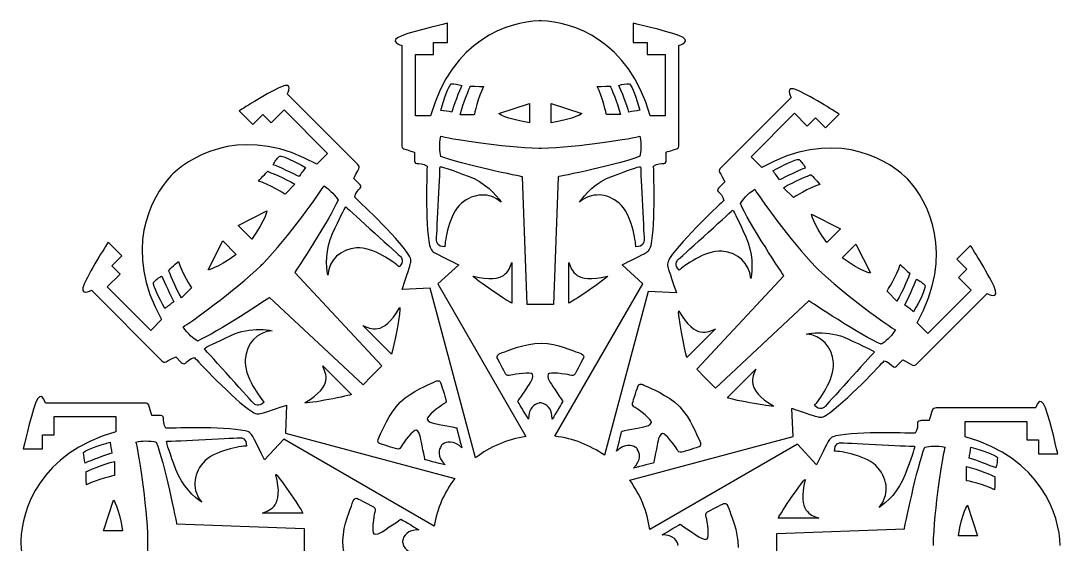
# Model space of a CAD drawing. Extents: x 18 to 251, y 51 to 286.
# Drawn here: x 17.9 to 251.3, y 168.9 to 286.3 of the extents above; entities that cross this region are included whole.
import ezdxf

# ---------------------------------------------------------------- set-up
doc = ezdxf.new("R2010")
doc.units = 0
doc.layers.add('Layer_1', color=7, linetype='CONTINUOUS')

msp = doc.modelspace()

# ---------------------------------------------------------------- linework, layer by layer
at = {"layer": 'Layer_1', "color": 7}
for points in [[(109.907917, 264.971389), (106.494792, 264.971389), (106.494792, 278.765), (110.551736, 278.765), (110.551736, 281.410833), (113.726736, 281.410833), (113.726736, 285.732361)], [(134.276042, 286.296806), (134.276042, 286.279167)], [(134.276042, 286.296806), (134.276042, 286.296806)], [(155.372153, 285.741181), (155.372153, 281.419653), (158.547153, 281.419653), (158.547153, 278.773819), (162.604097, 278.773819), (162.604097, 264.980194), (159.190972, 264.980194)], [(103.434444, 280.758194), (103.434444, 258.400917)], [(165.655625, 258.409722), (165.655625, 280.767014)], [(114.520486, 272.176875), (114.520486, 272.176875)], [(118.780278, 271.497778), (118.780278, 271.62125), (118.780278, 271.62125)], [(150.309792, 271.630069), (150.309792, 271.506597)], [(150.309792, 271.630069), (150.309792, 271.630069)], [(154.578403, 272.185694), (154.578403, 272.185694)], [(93.556667, 254.052917), (77.743403, 269.866181)], [(190.861597, 269.116528), (175.048333, 253.312083)], [(66.957222, 266.109083), (70.00875, 263.057584), (72.257708, 265.297694), (74.127431, 263.427972), (76.99375, 266.294306), (86.748056, 256.54), (84.340347, 254.132306)], [(125.218472, 265.474083), (132.097639, 267.740694), (132.097639, 267.740694)], [(132.097639, 267.740694), (132.097639, 263.419167)], [(136.992431, 267.749514), (143.871597, 265.482917)], [(136.992431, 263.427972), (136.992431, 267.749514), (136.992431, 267.749514)], [(119.6975, 265.235972), (116.548958, 265.235972)], [(152.549931, 265.244806), (149.401389, 265.244806)], [(184.273472, 253.382639), (181.856944, 255.790361), (191.61125, 265.544639), (194.486389, 262.678333), (196.356111, 264.548056), (198.59625, 262.307917), (201.656597, 265.359444)], [(156.897917, 260.438194), (156.897917, 260.438194)], [(106.265486, 256.839861), (106.265486, 255.049528)], [(134.822847, 257.739444), (134.822847, 257.757083)], [(162.833403, 255.058333), (162.833403, 256.848695)], [(75.979514, 255.96675), (75.979514, 255.96675)], [(192.634306, 255.217083), (192.634306, 255.217083)], [(73.351319, 252.553611), (73.439514, 252.465417)], [(73.351319, 252.553611), (73.351319, 252.553611)], [(112.024583, 253.567861), (112.024583, 253.567861)], [(157.074306, 253.576667), (157.074306, 253.576667)], [(51.646667, 251.583472), (51.655486, 251.574639)], [(93.927083, 249.687306), (92.665903, 250.957306)], [(138.553472, 251.310084), (137.539236, 222.646861), (134.276042, 222.646861), (134.276042, 222.638056), (131.559653, 222.638056), (130.545417, 251.30125)], [(175.947917, 250.207639), (174.677917, 248.937639)], [(195.165486, 251.724583), (195.253681, 251.803972), (195.253681, 251.803972)], [(216.587917, 251.230694), (216.570278, 251.213056)], [(79.454375, 249.61675), (77.223056, 247.39425)], [(85.927847, 249.29925), (85.927847, 249.29925)], [(182.685972, 248.549583), (182.685972, 248.549583)], [(191.381944, 246.644583), (189.159444, 248.867083)], [(69.735347, 237.33125), (66.683819, 240.391583), (73.148472, 243.654806), (73.148472, 243.654806)], [(90.902014, 244.572028), (90.902014, 244.572028)], [(177.702986, 243.822361), (177.702986, 243.822361)], [(195.456528, 242.905139), (201.921181, 239.65075), (198.869653, 236.590417)], [(195.456528, 242.905139), (195.456528, 242.905139)], [(49.494722, 219.277861), (47.078194, 216.861305), (37.323889, 226.615639), (40.199028, 229.481944), (38.329306, 231.351667), (40.569444, 233.600639), (37.517917, 236.652139)], [(59.963403, 230.460917), (63.226597, 236.925556), (63.226597, 236.925556)], [(63.226597, 236.925556), (66.278125, 233.865194)], [(202.335694, 233.133194), (205.387222, 236.193528), (205.387222, 236.193528)], [(205.387222, 236.193528), (208.650417, 229.728889)], [(231.104722, 235.920139), (228.053194, 232.859806), (230.293333, 230.619639), (228.423611, 228.749916), (231.29875, 225.874806), (221.544444, 216.120472), (219.127917, 218.537028)], [(53.269444, 232.330639), (53.269444, 232.330639)], [(72.222431, 231.775), (72.213611, 231.792639)], [(116.213819, 231.545694), (111.565972, 227.259444), (131.321528, 193.031195)], [(128.164167, 232.048417), (128.164167, 222.937917)], [(128.164167, 232.048417), (128.164167, 232.048417)], [(137.821458, 193.110556), (157.532917, 227.26825), (152.885069, 231.554528)], [(140.934722, 222.94675), (140.934722, 232.057222), (140.934722, 232.057222)], [(215.353194, 231.598611), (215.353194, 231.598611)], [(49.600556, 229.049806), (49.600556, 229.049806)], [(51.152778, 230.161028), (51.064583, 230.24925)], [(79.410278, 229.87), (98.962986, 208.888528), (96.652292, 206.577861), (96.661111, 206.569028), (94.738472, 204.655194), (73.757014, 224.199083)], [(194.865625, 223.467083), (173.884167, 203.914361), (171.573472, 206.21625), (171.573472, 206.225084), (169.650833, 208.138889), (189.203542, 229.120361)], [(196.779444, 230.646111), (196.788264, 230.66375)], [(217.549236, 229.517222), (217.461042, 229.429028)], [(56.232778, 226.386305), (54.001458, 224.155)], [(219.013264, 228.317778), (219.013264, 228.317778)], [(33.752014, 225.857139), (49.565278, 210.052694)], [(120.015, 188.295139), (109.828542, 226.289306), (103.513819, 226.033528)], [(165.1, 225.283889), (158.776458, 225.539639), (148.942778, 188.833139)], [(214.621181, 223.422972), (212.389861, 225.645472)], [(219.057361, 209.320694), (234.861806, 225.125139)], [(103.002292, 221.958972), (103.002292, 221.958972)], [(165.611528, 221.209306), (165.611528, 221.209306)], [(71.508056, 217.064167), (71.508056, 217.064167)], [(101.150208, 211.499083), (94.703194, 217.937306)], [(173.901806, 217.187639), (167.463611, 210.749444)], [(197.114583, 216.332139), (197.114583, 216.332139)], [(134.734653, 213.995), (134.734653, 213.995)], [(52.669722, 210.952306), (53.930903, 209.682306)], [(214.691736, 208.950278), (215.952917, 210.211472)], [(85.680903, 208.906195), (92.127917, 202.459167)], [(85.680903, 208.906195), (85.680903, 208.906195)], [(176.494722, 201.727139), (182.941736, 208.165361), (182.941736, 208.165361)], [(111.504236, 205.537139), (111.504236, 205.537139)], [(156.968472, 204.7875), (156.968472, 204.7875)], [(45.781736, 200.562972), (23.424444, 200.562972)], [(77.584653, 200.095556), (77.328889, 193.780833), (115.323056, 183.594361)], [(134.276042, 200.59825), (134.276042, 200.527694)], [(134.822847, 200.536528), (134.822847, 200.589444)], [(154.648958, 183.223972), (191.284931, 193.04), (191.029167, 199.363528)], [(245.753819, 199.442917), (223.396528, 199.442917)], [(18.450278, 190.279528), (22.771806, 190.279528), (22.771806, 193.454528), (25.417639, 193.454528), (25.417639, 197.511472), (39.21125, 197.511472), (39.21125, 194.098333)], [(49.133125, 197.74075), (47.342778, 197.74075)], [(221.835486, 196.611861), (220.045139, 196.611861)], [(229.967014, 192.969444), (229.967014, 196.382584), (243.760625, 196.382584), (243.760625, 192.325639), (246.406458, 192.325639), (246.406458, 189.150639), (250.727986, 189.150639)], [(37.976528, 191.778805), (37.976528, 191.778805)], [(45.808194, 192.043417), (45.808194, 192.043417)], [(67.168889, 192.775417), (67.168889, 192.775417)], [(110.684028, 172.949306), (76.923194, 192.440278), (72.636944, 187.792416)], [(202.009375, 191.646528), (202.009375, 191.646528)], [(112.245069, 190.985084), (112.297986, 190.940972)], [(112.677222, 191.329028), (112.633125, 191.364306)], [(155.989514, 190.632306), (155.936597, 190.579361)], [(156.324653, 190.200139), (156.36875, 190.235417)], [(196.541319, 186.663528), (192.255069, 191.311389), (159.129236, 172.190833)], [(222.796806, 190.914528), (222.796806, 190.914528)], [(231.201736, 190.649916), (231.201736, 190.649916)], [(38.946667, 187.457306), (38.946667, 184.30875)], [(38.946667, 187.457306), (38.946667, 187.457306)], [(32.561389, 185.217139), (32.684861, 185.217139)], [(75.159306, 184.546861), (75.159306, 184.546861)], [(230.231597, 183.179861), (230.231597, 186.328417), (230.231597, 186.328417)], [(194.001319, 183.417972), (194.001319, 183.417972)], [(236.493403, 184.097083), (236.616875, 184.097083)], [(40.763472, 171.899806), (36.441944, 171.899806), (38.708542, 178.778972), (38.708542, 178.778972)], [(93.221528, 179.184639), (93.221528, 179.184639)], [(175.965556, 178.05575), (175.965556, 178.05575)], [(230.469722, 177.658889), (232.736319, 170.779722), (228.414792, 170.779722)], [(230.469722, 177.658889), (230.469722, 177.658889)], [(81.244722, 175.842083), (72.134236, 175.842083)], [(52.881389, 173.460833), (81.544583, 172.446583), (81.544583, 169.183417), (81.553403, 169.183417), (81.553403, 166.467028), (52.890208, 165.452778)], [(197.044028, 174.713194), (187.933542, 174.713194)], [(216.305694, 164.323889), (187.6425, 165.338139), (187.6425, 168.601305), (187.633681, 168.601305), (187.633681, 171.317694), (216.296875, 172.331944)], [(17.894653, 169.183417), (17.912292, 169.183417)], [(46.452014, 169.730194), (46.434375, 169.730194)], [(103.593194, 169.183417), (103.66375, 169.183417)], [(103.654931, 169.730194), (103.602014, 169.730194)]]:
    msp.add_lwpolyline(points, dxfattribs=at)
for points in [[(113.726736, 285.732361), (113.726736, 285.732361), (106.7562, 284.198836), (103.434444, 282.963056)], [(134.276042, 286.279167), (127.409056, 286.08057), (114.717489, 282.062558), (109.907917, 264.971389)], [(134.822847, 286.287986), (134.635567, 286.293489), (134.454389, 286.296806), (134.276042, 286.296806)], [(159.190972, 264.980194), (154.383167, 282.06507), (141.691589, 286.086652), (134.822847, 286.287986)], [(165.655625, 282.971875), (162.333869, 284.207656), (155.372153, 285.741181), (155.372153, 285.741181)], [(103.434444, 282.963056), (100.112689, 281.727628), (103.434444, 280.758194), (103.434444, 280.758194)], [(165.655625, 280.767014), (165.655625, 280.767014), (168.977381, 281.736447), (165.655625, 282.971875)], [(76.182361, 271.427222), (72.959694, 269.952216), (66.957222, 266.109083), (66.957222, 266.109083)], [(77.743403, 269.866181), (77.743403, 269.866181), (79.404774, 272.90248), (76.182361, 271.427222)], [(112.227431, 266.206111), (112.926989, 268.940139), (113.903125, 271.559514), (114.520486, 272.176875)], [(114.520486, 272.176875), (115.402431, 272.176875), (116.138678, 272.061164), (116.892917, 271.806458)], [(116.892917, 271.806458), (116.393383, 270.718844), (114.993914, 266.943769), (114.670417, 265.826861)], [(116.548958, 265.235972), (117.166319, 267.852511), (118.780278, 271.497778), (118.780278, 271.497778)], [(118.780278, 271.62125), (118.780278, 271.62125), (120.663758, 271.617369), (121.814167, 271.533056)], [(121.814167, 271.533056), (120.608725, 269.328194), (119.6975, 265.235972), (119.6975, 265.235972)], [(147.284722, 271.541875), (148.435131, 271.626189), (150.309792, 271.630069), (150.309792, 271.630069)], [(149.401389, 265.244806), (149.401389, 265.244806), (148.490164, 269.337014), (147.284722, 271.541875)], [(150.309792, 271.506597), (150.309792, 271.506597), (151.932569, 267.861344), (152.549931, 265.244806)], [(152.197153, 271.815278), (152.951392, 272.069983), (153.696458, 272.185694), (154.578403, 272.185694)], [(154.428472, 265.835694), (154.104975, 266.952589), (152.696686, 270.727664), (152.197153, 271.815278)], [(154.578403, 272.185694), (155.195764, 271.568333), (156.1719, 268.948958), (156.871458, 266.214916)], [(192.413819, 270.677569), (189.191409, 272.152827), (190.861597, 269.116528), (190.861597, 269.116528)], [(201.656597, 265.359444), (201.656597, 265.359444), (195.63649, 269.202563), (192.413819, 270.677569)], [(114.670417, 265.826861), (113.964861, 266.00325), (112.962619, 266.088622), (112.227431, 266.206111)], [(156.871458, 266.214916), (156.136269, 266.097456), (155.134028, 266.012083), (154.428472, 265.835694)], [(132.097639, 263.419167), (126.541036, 264.330744), (125.218472, 265.474083), (125.218472, 265.474083)], [(143.871597, 265.482917), (143.871597, 265.482917), (142.549031, 264.33955), (136.992431, 263.427972)], [(84.340347, 254.132306), (68.859894, 262.81349), (57.034021, 256.677301), (52.034722, 251.962694)], [(216.570278, 251.213056), (211.574157, 255.92834), (199.759626, 262.067012), (184.273472, 253.382639)], [(112.200972, 255.887361), (111.965669, 256.945694), (111.804097, 258.400917), (112.200972, 260.429361)], [(112.200972, 260.429361), (113.322258, 259.998125), (126.282772, 257.843218), (134.276042, 257.74825)], [(134.822847, 257.757083), (142.816368, 257.852503), (155.776775, 260.006987), (156.897917, 260.438194)], [(156.897917, 260.438194), (157.294792, 258.409694), (157.133219, 256.954528), (156.897917, 255.896195)], [(103.434444, 258.400917), (103.434444, 258.048139), (103.487361, 257.695361), (103.928333, 257.563056)], [(103.928333, 257.563056), (104.369306, 257.430778), (106.265486, 256.839861), (106.265486, 256.839861)], [(134.276042, 257.74825), (134.281861, 257.748222), (134.287895, 257.748334), (134.293681, 257.74825)], [(134.293681, 257.74825), (134.467668, 257.746161), (134.653779, 257.739444), (134.822847, 257.739444)], [(162.833403, 256.848695), (162.833403, 256.848695), (164.729583, 257.439583), (165.170556, 257.571861)], [(165.170556, 257.571861), (165.611528, 257.704138), (165.655625, 258.056944), (165.655625, 258.409722)], [(74.559583, 254.017639), (74.91281, 254.731068), (75.355887, 255.343124), (75.979514, 255.96675)], [(75.979514, 255.96675), (76.852597, 255.96675), (79.398893, 254.8036), (81.826806, 253.365)], [(106.265486, 255.049528), (106.265486, 254.784916), (106.331456, 254.25575), (106.794653, 254.25575)], [(130.545417, 251.30125), (130.545417, 251.30125), (116.434306, 254.123472), (112.200972, 255.887361)], [(156.897917, 255.896195), (152.664583, 254.132306), (138.553472, 251.310084), (138.553472, 251.310084)], [(162.304236, 254.264583), (162.767433, 254.264583), (162.833403, 254.793778), (162.833403, 255.058333)], [(186.787014, 252.615361), (189.214918, 254.053933), (191.761223, 255.217083), (192.634306, 255.217083)], [(192.634306, 255.217083), (193.257932, 254.593457), (193.692187, 253.990235), (194.045417, 253.276806)], [(71.27875, 250.34875), (72.032594, 251.221804), (73.351319, 252.553611), (73.351319, 252.553611)], [(73.439514, 252.465417), (73.439514, 252.465417), (77.167655, 251.030373), (79.454375, 249.61675)], [(80.362778, 251.362972), (79.344269, 251.923973), (75.681868, 253.601784), (74.559583, 254.017639)], [(81.826806, 253.365), (81.390022, 252.762089), (80.736959, 251.986598), (80.362778, 251.362972)], [(92.665903, 250.957306), (92.665903, 250.957306), (93.58534, 252.7127), (93.803611, 253.118056)], [(93.803611, 253.118056), (94.021882, 253.52344), (93.806081, 253.80346), (93.556667, 254.052917)], [(106.794653, 254.25575), (107.257497, 254.25575), (108.342642, 254.304066), (109.114167, 253.708972)], [(109.114167, 253.708972), (109.114167, 253.113484), (108.629097, 240.982472), (109.687431, 235.911305)], [(111.230833, 237.01375), (111.230833, 237.249039), (112.024583, 252.068528), (112.024583, 253.567861)], [(112.024583, 253.567861), (112.671225, 253.567861), (114.758611, 252.774083), (118.374583, 251.451195)], [(150.724306, 251.46), (154.340278, 252.782945), (156.427664, 253.576667), (157.074306, 253.576667)], [(157.074306, 253.576667), (157.074306, 252.077389), (157.868056, 237.257872), (157.868056, 237.022584)], [(159.411458, 235.920139), (160.469792, 240.991305), (159.984722, 253.122289), (159.984722, 253.717778)], [(159.984722, 253.717778), (160.756247, 254.312928), (161.841392, 254.264583), (162.304236, 254.264583)], [(175.048333, 253.312083), (174.79888, 253.062627), (174.591938, 252.773773), (174.810208, 252.368417)], [(174.810208, 252.368417), (175.028482, 251.963061), (175.947917, 250.207639), (175.947917, 250.207639)], [(188.242222, 250.613333), (187.868049, 251.236988), (187.223798, 252.012422), (186.787014, 252.615361)], [(194.045417, 253.276806), (192.923132, 252.860951), (189.260734, 251.174363), (188.242222, 250.613333)], [(51.655486, 251.574639), (46.940224, 246.578515), (40.810332, 234.764016), (49.494722, 219.277861)], [(52.034722, 251.962694), (51.898406, 251.834198), (51.772775, 251.709569), (51.646667, 251.583472)], [(77.223056, 247.39425), (77.223056, 247.39425), (73.690198, 249.642037), (71.27875, 250.34875)], [(118.374583, 251.451195), (121.990556, 250.12825), (124.721761, 247.276394), (125.721181, 245.630361)], [(143.377708, 245.639167), (144.377128, 247.285228), (147.108333, 250.137112), (150.724306, 251.46)], [(189.159444, 248.867083), (191.446164, 250.280706), (195.165486, 251.724583), (195.165486, 251.724583)], [(195.253681, 251.803972), (195.253681, 251.803972), (196.581228, 250.472166), (197.335069, 249.599083)], [(216.967153, 250.833805), (216.838617, 250.970119), (216.714025, 251.104569), (216.587917, 251.230694)], [(219.127917, 218.537028), (227.809112, 234.017481), (221.681729, 245.834521), (216.967153, 250.833805)], [(72.213611, 231.792639), (77.798391, 237.51238), (85.439995, 248.201547), (85.927847, 249.29925)], [(85.927847, 249.29925), (87.642824, 248.145526), (88.556155, 247.003711), (89.138125, 246.088972)], [(92.859931, 246.723972), (92.984659, 247.690358), (93.78501, 248.425152), (94.112292, 248.752416)], [(94.112292, 248.752416), (94.439822, 249.079992), (94.114056, 249.500221), (93.927083, 249.687306)], [(125.721181, 245.630361), (123.104981, 247.864461), (119.632589, 247.717366), (116.84, 245.36575)], [(152.250069, 245.374583), (149.457481, 247.726172), (145.993908, 247.873322), (143.377708, 245.639167)], [(174.677917, 248.937639), (174.49082, 248.750526), (174.165187, 248.330325), (174.492708, 248.002778)], [(174.492708, 248.002778), (174.819999, 247.675513), (175.620341, 246.940663), (175.745069, 245.974306)], [(179.475694, 245.330472), (180.057665, 246.245211), (180.970992, 247.395859), (182.685972, 248.549583)], [(182.685972, 248.549583), (183.173892, 247.451739), (190.815231, 236.762205), (196.400208, 231.042972)], [(197.335069, 249.599083), (194.923622, 248.89237), (191.381944, 246.644583), (191.381944, 246.644583)], [(89.138125, 246.088972), (87.391962, 241.848301), (79.410278, 229.87), (79.410278, 229.87)], [(105.039583, 233.732917), (102.202076, 238.067116), (93.281006, 246.302897), (92.859931, 246.723972)], [(116.84, 245.36575), (114.047058, 243.013766), (113.109375, 236.810917), (113.109375, 235.576195)], [(155.989514, 235.585), (155.989514, 236.819722), (155.043011, 243.0226), (152.250069, 245.374583)], [(175.745069, 245.974306), (175.323991, 245.55323), (166.402921, 237.317478), (163.565417, 232.98325)], [(189.203542, 229.120361), (189.203542, 229.120361), (181.221857, 241.089829), (179.475694, 245.330472)], [(73.148472, 243.654806), (73.148472, 243.654806), (73.019875, 241.904915), (69.735347, 237.33125)], [(87.912222, 238.583611), (89.533659, 242.075942), (90.444769, 244.114772), (90.902014, 244.572028)], [(90.902014, 244.572028), (91.962182, 243.51186), (103.003477, 233.59062), (103.169861, 233.42425)], [(165.443958, 232.674583), (165.61034, 232.840953), (176.642818, 242.762193), (177.702986, 243.822361)], [(177.702986, 243.822361), (178.16024, 243.365105), (179.08016, 241.326303), (180.701597, 237.833972)], [(198.869653, 236.590417), (195.585122, 241.164082), (195.456528, 242.905139), (195.456528, 242.905139)], [(86.827431, 229.270278), (86.370185, 231.140931), (86.290788, 235.091309), (87.912222, 238.583611)], [(37.517917, 236.652139), (37.517917, 236.652139), (33.665978, 230.640834), (32.190972, 227.418194)], [(109.687431, 235.911305), (109.952014, 234.764806), (110.437083, 234.456083), (111.274931, 234.015139)], [(113.109375, 235.576195), (111.345486, 235.576195), (111.230833, 236.778433), (111.230833, 237.01375)], [(157.868056, 237.022584), (157.868056, 236.787238), (157.753403, 235.585), (155.989514, 235.585)], [(157.823958, 234.023972), (158.661806, 234.464916), (159.146875, 234.773583), (159.411458, 235.920139)], [(180.701597, 237.833972), (182.323032, 234.341614), (182.234815, 230.391264), (181.777569, 228.520639)], [(236.422847, 226.686195), (234.947841, 229.90889), (231.104722, 235.920139), (231.104722, 235.920139)], [(66.278125, 233.865194), (61.704429, 230.580692), (59.963403, 230.460917), (59.963403, 230.460917)], [(93.292083, 235.355694), (89.65458, 235.043867), (87.097585, 232.700012), (86.827431, 229.270278)], [(102.861181, 231.07825), (101.988098, 231.951361), (96.930086, 235.667494), (93.292083, 235.355694)], [(103.169861, 233.42425), (103.336245, 233.257852), (104.108436, 232.325503), (102.861181, 231.07825)], [(105.260069, 231.272306), (105.540703, 232.176546), (105.663213, 232.735092), (105.039583, 233.732917)], [(111.274931, 234.015139), (112.112778, 233.574138), (116.213819, 231.545694), (116.213819, 231.545694)], [(152.885069, 231.554528), (152.885069, 231.554528), (156.986111, 233.582972), (157.823958, 234.023972)], [(175.312917, 234.614861), (171.674914, 234.92666), (166.625722, 231.201694), (165.752639, 230.328611)], [(181.777569, 228.520639), (181.507415, 231.950345), (178.95042, 234.303034), (175.312917, 234.614861)], [(51.064583, 230.24925), (51.064583, 230.24925), (52.396362, 231.576767), (53.269444, 232.330639)], [(53.269444, 232.330639), (53.97614, 229.919191), (56.232778, 226.386305), (56.232778, 226.386305)], [(54.327778, 217.681528), (55.425597, 218.169434), (66.115156, 225.81077), (71.834375, 231.39575)], [(71.834375, 231.39575), (71.838538, 231.399814), (71.839066, 231.409353), (71.843194, 231.413417)], [(71.843194, 231.413417), (71.967722, 231.534914), (72.102881, 231.655451), (72.222431, 231.775)], [(103.513819, 226.033528), (103.513819, 226.033528), (104.979439, 230.368009), (105.260069, 231.272306)], [(119.547569, 229.023333), (126.809147, 227.141984), (127.399697, 230.343061), (128.164167, 232.048417)], [(140.934722, 232.057222), (141.699192, 230.351894), (142.289742, 227.150817), (149.551319, 229.032139)], [(163.565417, 232.98325), (162.941782, 231.985425), (163.073111, 231.426879), (163.35375, 230.522639)], [(165.752639, 230.328611), (164.505386, 231.575892), (165.277571, 232.508185), (165.443958, 232.674583)], [(208.650417, 229.728889), (208.650417, 229.728889), (206.909388, 229.848664), (202.335694, 233.133194)], [(212.389861, 225.645472), (212.389861, 225.645472), (214.646493, 229.187192), (215.353194, 231.598611)], [(215.353194, 231.598611), (216.226274, 230.844767), (217.549236, 229.517222), (217.549236, 229.517222)], [(47.660278, 227.629861), (48.283904, 228.253459), (48.887126, 228.696548), (49.600556, 229.049806)], [(49.600556, 229.049806), (50.016393, 227.927521), (51.69419, 224.265123), (52.255208, 223.246583)], [(54.001458, 224.155), (52.587816, 226.441734), (51.152778, 230.161028), (51.152778, 230.161028)], [(128.164167, 222.937917), (126.870531, 223.525927), (118.501583, 229.294634), (119.547569, 229.023333)], [(149.551319, 229.032139), (150.597306, 229.303411), (142.228358, 223.534845), (140.934722, 222.94675)], [(163.35375, 230.522639), (163.63438, 229.618342), (165.1, 225.283889), (165.1, 225.283889)], [(196.400208, 231.042972), (196.404264, 231.038823), (196.404972, 231.029482), (196.409028, 231.025361)], [(196.409028, 231.025361), (196.530555, 230.900817), (196.659895, 230.76566), (196.779444, 230.646111)], [(196.788264, 230.66375), (202.508028, 225.078967), (213.197186, 217.437349), (214.294861, 216.949528)], [(217.461042, 229.429028), (217.461042, 229.429028), (216.03482, 225.709678), (214.621181, 223.422972)], [(32.190972, 227.418194), (30.715715, 224.195753), (33.752014, 225.857139), (33.752014, 225.857139)], [(50.262014, 221.791389), (48.823428, 224.219318), (47.660278, 226.756778), (47.660278, 227.629861)], [(216.367431, 222.50575), (216.928438, 223.524262), (218.597426, 227.195493), (219.013264, 228.317778)], [(220.962361, 226.897861), (220.962358, 226.024779), (219.79921, 223.478485), (218.360625, 221.050556)], [(219.013264, 228.317778), (219.726693, 227.964577), (220.338732, 227.52146), (220.962361, 226.897861)], [(234.861806, 225.125139), (234.861806, 225.125139), (237.898105, 223.463753), (236.422847, 226.686195)], [(73.757014, 224.199083), (73.757014, 224.199083), (61.778735, 216.217387), (57.538056, 214.47125)], [(52.255208, 223.246583), (51.631579, 222.872413), (50.864939, 222.228184), (50.262014, 221.791389)], [(94.703194, 217.937306), (96.449608, 217.271995), (99.136169, 215.432188), (102.940556, 221.897222)], [(103.002292, 221.958972), (103.318965, 221.911277), (101.625725, 212.767305), (101.150208, 211.499083)], [(102.940556, 221.897222), (102.966238, 221.94091), (102.986719, 221.961287), (103.002292, 221.958972)], [(211.084583, 213.73925), (206.843907, 215.485387), (194.865625, 223.467083), (194.865625, 223.467083)], [(218.360625, 221.050556), (217.7577, 221.487379), (216.991054, 222.131608), (216.367431, 222.50575)], [(167.463611, 210.749444), (166.988061, 212.017638), (165.294858, 221.161638), (165.611528, 221.209306)], [(165.611528, 221.209306), (165.627121, 221.211761), (165.647587, 221.191215), (165.673264, 221.147584)], [(165.673264, 221.147584), (169.47765, 214.682522), (172.1554, 216.522328), (173.901806, 217.187639)], [(57.538056, 214.47125), (56.623317, 215.053192), (55.481491, 215.966548), (54.327778, 217.681528)], [(65.043403, 215.705972), (67.226107, 216.719348), (69.587827, 217.058296), (71.508056, 217.064167)], [(71.508056, 217.064167), (72.660197, 217.067723), (73.646428, 216.953423), (74.347917, 216.781944)], [(59.055, 212.707361), (59.512242, 213.164589), (61.551083, 214.084521), (65.043403, 215.705972)], [(74.347917, 216.781944), (70.918208, 216.511801), (68.574313, 213.954783), (68.2625, 210.317306)], [(194.265903, 216.041111), (194.967392, 216.212589), (195.962451, 216.335695), (197.114583, 216.332139)], [(200.360139, 209.585278), (200.048326, 213.222784), (197.695611, 215.770968), (194.265903, 216.041111)], [(197.114583, 216.332139), (199.034812, 216.326268), (201.396538, 215.978514), (203.579236, 214.965139)], [(203.579236, 214.965139), (207.071558, 213.343688), (209.110388, 212.423756), (209.567639, 211.966528)], [(214.294861, 216.949528), (213.141148, 215.234576), (211.999322, 214.321192), (211.084583, 213.73925)], [(70.202778, 200.439528), (70.036394, 200.60587), (60.115168, 211.647193), (59.055, 212.707361)], [(126.003403, 211.860694), (127.250771, 212.254536), (130.910178, 213.968866), (134.734653, 213.995)], [(134.734653, 213.995), (134.763899, 213.993928), (134.79362, 213.996072), (134.822847, 213.995)], [(134.822847, 213.995), (138.478658, 213.844773), (141.897921, 212.247621), (143.095486, 211.869528)], [(49.565278, 210.052694), (49.814731, 209.803238), (50.1036, 209.587507), (50.508958, 209.80575)], [(50.508958, 209.80575), (50.914317, 210.024049), (52.669722, 210.952306), (52.669722, 210.952306)], [(54.865764, 209.497083), (55.193046, 209.824348), (55.927862, 210.62473), (56.894236, 210.749444)], [(56.894236, 210.749444), (57.315312, 210.328397), (65.551061, 201.407296), (69.885278, 198.569806)], [(68.2625, 210.317306), (67.950684, 206.679264), (71.666848, 201.630082), (72.539931, 200.757028)], [(124.874514, 210.714167), (124.742222, 211.022861), (124.746808, 211.463805), (126.003403, 211.860694)], [(126.753056, 207.098194), (126.444375, 207.605122), (125.006806, 210.4055), (124.874514, 210.714167)], [(144.224375, 210.722972), (144.092083, 210.414306), (142.654514, 207.613956), (142.345833, 207.107028)], [(143.095486, 211.869528), (144.352081, 211.472639), (144.356667, 211.031638), (144.224375, 210.722972)], [(209.567639, 211.966528), (208.507468, 210.90636), (198.586245, 199.873898), (198.419861, 199.7075)], [(215.952917, 210.211472), (215.952917, 210.211472), (217.708322, 209.291992), (218.113681, 209.07375)], [(53.930903, 209.682306), (54.117991, 209.495192), (54.538234, 209.169536), (54.865764, 209.497083)], [(81.729792, 200.668805), (88.194825, 204.473189), (86.346188, 207.159775), (85.680903, 208.906195)], [(182.941736, 208.165361), (182.276442, 206.418942), (180.427811, 203.741189), (186.892847, 199.936806)], [(196.082708, 200.016195), (196.955788, 200.889221), (200.671952, 205.94732), (200.360139, 209.585278)], [(198.737361, 197.828972), (203.071586, 200.666463), (211.307327, 209.587564), (211.728403, 210.008611)], [(211.728403, 210.008611), (212.694777, 209.883869), (213.420774, 209.083543), (213.748056, 208.75625)], [(213.748056, 208.75625), (214.075589, 208.428731), (214.504648, 208.763164), (214.691736, 208.950278)], [(218.113681, 209.07375), (218.519036, 208.855479), (218.807916, 209.071295), (219.057361, 209.320694)], [(110.507639, 205.193194), (110.946082, 205.421145), (111.27101, 205.518766), (111.504236, 205.537139)], [(111.504236, 205.537139), (111.892944, 205.567788), (112.043645, 205.379264), (112.121597, 205.184361)], [(127.899583, 206.807139), (127.436739, 206.674889), (127.061736, 206.590872), (126.753056, 207.098194)], [(132.812014, 207.01), (132.547431, 207.561067), (128.798108, 207.063989), (127.899583, 206.807139)], [(132.309306, 205.131472), (132.684308, 205.704722), (133.076597, 206.458622), (132.812014, 207.01)], [(136.286875, 207.018805), (136.022292, 206.467428), (136.414581, 205.713556), (136.789583, 205.140278)], [(141.199306, 206.815972), (140.300781, 207.072794), (136.551458, 207.569844), (136.286875, 207.018805)], [(142.345833, 207.107028), (142.037153, 206.599705), (141.66215, 206.683666), (141.199306, 206.815972)], [(23.424444, 200.562972), (23.424444, 200.562972), (22.455008, 203.884756), (21.219583, 200.562972)], [(103.161042, 200.845194), (105.852324, 203.324008), (109.393457, 204.613764), (110.507639, 205.193194)], [(112.121597, 205.184361), (112.246323, 204.872534), (113.207306, 201.871749), (113.3475, 201.295)], [(129.495903, 200.906944), (129.495903, 200.906944), (131.934656, 204.558223), (132.309306, 205.131472)], [(136.789583, 205.140278), (137.164233, 204.567028), (139.602986, 200.924583), (139.602986, 200.924583)], [(155.266319, 200.545361), (155.406516, 201.122054), (156.367497, 204.122923), (156.492222, 204.434722)], [(156.492222, 204.434722), (156.560433, 204.605269), (156.678159, 204.769297), (156.968472, 204.7875)], [(156.968472, 204.7875), (157.009945, 204.790096), (157.060996, 204.791338), (157.109583, 204.7875)], [(157.109583, 204.7875), (157.342809, 204.769127), (157.658918, 204.671563), (158.097361, 204.443528)], [(158.097361, 204.443528), (159.257887, 203.839995), (163.056288, 202.463908), (165.779097, 199.778056)], [(72.539931, 200.757028), (71.292672, 199.509775), (70.369162, 200.27313), (70.202778, 200.439528)], [(92.127917, 202.459167), (90.79738, 201.960254), (80.79834, 200.12104), (81.729792, 200.668805)], [(98.433819, 193.10175), (99.037343, 194.262276), (100.413484, 198.060649), (103.099306, 200.783472)], [(103.099306, 200.783472), (103.120718, 200.803397), (103.139621, 200.825269), (103.161042, 200.845194)], [(113.3475, 201.295), (113.487945, 200.718025), (113.159783, 200.514486), (112.738958, 200.28075)], [(131.868333, 196.920556), (131.140906, 198.199389), (129.495903, 200.906944), (129.495903, 200.906944)], [(139.602986, 200.924583), (139.602986, 200.924583), (137.957983, 198.208194), (137.230556, 196.929361)], [(186.892847, 199.936806), (187.824296, 199.388984), (177.825287, 201.228198), (176.494722, 201.727139)], [(247.958681, 199.442917), (246.72325, 202.764672), (245.753819, 199.442917), (245.753819, 199.442917)], [(21.219583, 200.562972), (19.983803, 197.241245), (18.450278, 190.279528), (18.450278, 190.279528)], [(46.619583, 200.077917), (46.487292, 200.518861), (46.134511, 200.562972), (45.781736, 200.562972)], [(47.342778, 197.74075), (47.342778, 197.74075), (46.751875, 199.636944), (46.619583, 200.077917)], [(69.885278, 198.569806), (70.883086, 197.946151), (71.450465, 198.068664), (72.354722, 198.349306)], [(72.354722, 198.349306), (73.258988, 198.629919), (77.584653, 200.095556), (77.584653, 200.095556)], [(112.738958, 200.28075), (111.922007, 199.827021), (108.920432, 197.523721), (109.122986, 196.947028)], [(134.276042, 200.527694), (133.320875, 200.334654), (131.868333, 199.570284), (131.868333, 196.920556)], [(134.646458, 200.571806), (134.502147, 200.592634), (134.378943, 200.59825), (134.276042, 200.59825)], [(134.822847, 200.589444), (134.774404, 200.589444), (134.705067, 200.575728), (134.646458, 200.571806)], [(137.230556, 196.929361), (137.230556, 199.570763), (135.778153, 200.340412), (134.822847, 200.536528)], [(155.866042, 199.531111), (155.445217, 199.764876), (155.125874, 199.968358), (155.266319, 200.545361)], [(159.482014, 196.197361), (159.684576, 196.774054), (156.683002, 199.077382), (155.866042, 199.531111)], [(165.779097, 199.778056), (165.799028, 199.756522), (165.82092, 199.737754), (165.840833, 199.716305)], [(165.840833, 199.716305), (168.319648, 197.025006), (169.609389, 193.475074), (170.188819, 192.360917)], [(191.029167, 199.363528), (191.029167, 199.363528), (195.363651, 197.897919), (196.267917, 197.617306)], [(198.419861, 199.7075), (198.253477, 199.541102), (197.329961, 198.768914), (196.082708, 200.016195)], [(222.558681, 198.949028), (222.426392, 198.508027), (221.835486, 196.611861), (221.835486, 196.611861)], [(223.396528, 199.442917), (223.043753, 199.442917), (222.690972, 199.389972), (222.558681, 198.949028)], [(250.727986, 189.150639), (250.727986, 189.150639), (249.194458, 196.121161), (247.958681, 199.442917)], [(49.926875, 197.211583), (49.926872, 197.674794), (49.397708, 197.74075), (49.133125, 197.74075)], [(50.473681, 194.892083), (49.878544, 195.663594), (49.926872, 196.748767), (49.926875, 197.211583)], [(109.122986, 196.947028), (109.325788, 196.370053), (110.136971, 196.117041), (110.8075, 195.976861)], [(157.7975, 195.227222), (158.468032, 195.36743), (159.27922, 195.620358), (159.482014, 196.197361)], [(196.267917, 197.617306), (197.172182, 197.336692), (197.739553, 197.205318), (198.737361, 197.828972)], [(219.251389, 196.082694), (219.251386, 195.61985), (219.299722, 194.534705), (218.704583, 193.763194)], [(220.045139, 196.611861), (219.780556, 196.611861), (219.251386, 196.545934), (219.251389, 196.082694)], [(39.21125, 194.098333), (22.126392, 189.290537), (18.104802, 176.598947), (17.903472, 169.730194)], [(68.271319, 194.318805), (63.200139, 195.377139), (51.069167, 194.892083), (50.473681, 194.892083)], [(70.1675, 192.731305), (69.726531, 193.569167), (69.417844, 194.05425), (68.271319, 194.318805)], [(106.671181, 194.486389), (106.094448, 194.688968), (103.800004, 191.687365), (103.34625, 190.870417)], [(107.650139, 192.801861), (107.509945, 193.472421), (107.248161, 194.283612), (106.671181, 194.486389)], [(110.8075, 195.976861), (111.477775, 195.836455), (115.781667, 194.989083), (115.781667, 194.989083)], [(115.781667, 194.989083), (115.781667, 194.989083), (116.538302, 191.900979), (116.928194, 190.482361)], [(151.685625, 189.732694), (152.075523, 191.151312), (152.823333, 194.230639), (152.823333, 194.230639)], [(152.823333, 194.230639), (152.823333, 194.230639), (157.127228, 195.086845), (157.7975, 195.227222)], [(161.951458, 193.745556), (161.37448, 193.542779), (161.11268, 192.731588), (160.9725, 192.061028)], [(165.276389, 190.129583), (164.822638, 190.946532), (162.528194, 193.948135), (161.951458, 193.745556)], [(218.704583, 193.763194), (218.109097, 193.763194), (205.978125, 194.24825), (200.906944, 193.189916)], [(32.005764, 189.48575), (32.623122, 190.103139), (35.2425, 191.079261), (37.976528, 191.778805)], [(37.976528, 191.778805), (38.094003, 191.043616), (38.179375, 190.041417), (38.355764, 189.335833)], [(43.753264, 191.805278), (44.51394, 191.954122), (45.199444, 192.02606), (45.808194, 192.043417)], [(46.434375, 169.730194), (46.33893, 177.723715), (44.184471, 190.68415), (43.753264, 191.805278)], [(45.808194, 192.043417), (46.822778, 192.07226), (47.633819, 191.952344), (48.295278, 191.805278)], [(48.295278, 191.805278), (50.059164, 187.571944), (52.881389, 173.460833), (52.881389, 173.460833)], [(50.614792, 191.981667), (52.114097, 191.981667), (66.933586, 192.775417), (67.168889, 192.775417)], [(52.731458, 185.631667), (51.408542, 189.247639), (50.614792, 191.335039), (50.614792, 191.981667)], [(67.168889, 192.775417), (67.404192, 192.775417), (68.606458, 192.66075), (68.606458, 190.896861)], [(72.636944, 187.792416), (72.636944, 187.792416), (70.608472, 191.8935), (70.1675, 192.731305)], [(98.442639, 191.496583), (98.130826, 191.621354), (97.825918, 191.93256), (98.433819, 193.10175)], [(102.332014, 190.261861), (101.755281, 190.402097), (98.754452, 191.371869), (98.442639, 191.496583)], [(108.646736, 187.827694), (108.646736, 187.827694), (107.790584, 192.131583), (107.650139, 192.801861)], [(116.928194, 190.482361), (115.060459, 192.35008), (113.491388, 191.865871), (112.677222, 191.329028)], [(131.321528, 193.031195), (127.113369, 192.425207), (123.248347, 190.754593), (120.015, 188.295139)], [(148.942778, 188.833139), (145.720285, 191.101359), (141.927735, 192.614127), (137.821458, 193.110556)], [(155.936597, 190.579361), (155.124675, 191.118236), (153.559256, 191.606339), (151.685625, 189.732694)], [(160.9725, 192.061028), (160.832052, 191.39075), (159.984722, 187.095694), (159.984722, 187.095694)], [(170.188819, 192.360917), (170.796729, 191.191727), (170.49183, 190.88052), (170.18, 190.75575)], [(199.010764, 191.602416), (198.569789, 190.764583), (196.541319, 186.663528), (196.541319, 186.663528)], [(200.906944, 193.189916), (199.760414, 192.925361), (199.451733, 192.44025), (199.010764, 191.602416)], [(200.571806, 189.767972), (200.571806, 191.531861), (201.774072, 191.646528), (202.009375, 191.646528)], [(202.009375, 191.646528), (202.244678, 191.646528), (217.064167, 190.852778), (218.563472, 190.852778)], [(251.274792, 168.601305), (251.076195, 175.468336), (247.058166, 188.159898), (229.967014, 192.969444)], [(32.376181, 187.104528), (32.121475, 187.858739), (32.005764, 188.603805), (32.005764, 189.48575)], [(38.355764, 189.335833), (37.238869, 189.01235), (33.463794, 187.604033), (32.376181, 187.104528)], [(68.606458, 190.896861), (67.371739, 190.896861), (61.168842, 189.950372), (58.816875, 187.157416)], [(103.34625, 190.870417), (103.112514, 190.449567), (102.908992, 190.121455), (102.332014, 190.261861)], [(112.297986, 190.940972), (111.7591, 190.129047), (111.271022, 188.554812), (113.144653, 186.681195)], [(112.527292, 191.232028), (112.410534, 191.14468), (112.317832, 191.057812), (112.245069, 190.985084)], [(112.633125, 191.364306), (112.598869, 191.330044), (112.565942, 191.276252), (112.527292, 191.232028)], [(155.477986, 185.949167), (157.345719, 187.816885), (156.861496, 189.385984), (156.324653, 190.200139)], [(156.227639, 190.350084), (156.140308, 190.466867), (156.062285, 190.559521), (155.989514, 190.632306)], [(156.36875, 190.235417), (156.334494, 190.269622), (156.271877, 190.311419), (156.227639, 190.350084)], [(166.290625, 189.529861), (165.713639, 189.389399), (165.510125, 189.708734), (165.276389, 190.129583)], [(170.18, 190.75575), (169.868184, 190.631036), (166.867357, 189.670041), (166.290625, 189.529861)], [(210.361389, 186.037361), (208.009417, 188.830289), (201.806528, 189.767972), (200.571806, 189.767972)], [(216.296875, 172.331944), (216.296875, 172.331944), (219.119094, 186.443056), (220.882986, 190.676389)], [(218.563472, 190.852778), (218.563469, 190.20615), (217.769719, 188.118778), (216.446806, 184.502778)], [(220.882986, 190.676389), (221.41215, 190.794047), (222.047153, 190.894293), (222.796806, 190.914528)], [(225.425, 190.676389), (224.993733, 189.555092), (222.838814, 176.594544), (222.743889, 168.601305)], [(222.796806, 190.914528), (223.546458, 190.934735), (224.410761, 190.874848), (225.425, 190.676389)], [(230.8225, 188.206944), (230.998889, 188.9125), (231.084264, 189.914728), (231.201736, 190.649916)], [(231.201736, 190.649916), (233.935767, 189.950372), (236.555136, 188.97425), (237.1725, 188.356861)], [(32.684861, 185.217139), (32.684861, 185.217139), (36.330114, 186.839916), (38.946667, 187.457306)], [(58.816875, 187.157416), (56.465256, 184.364856), (56.31815, 180.901255), (58.552292, 178.285084)], [(113.144653, 186.681195), (111.72602, 187.071056), (108.646736, 187.827694), (108.646736, 187.827694)], [(159.984722, 187.095694), (159.984722, 187.095694), (156.896618, 186.339085), (155.477986, 185.949167)], [(236.802083, 185.984444), (235.714469, 186.484006), (231.939392, 187.883461), (230.8225, 188.206944)], [(237.1725, 188.356861), (237.1725, 187.474916), (237.056789, 186.738712), (236.802083, 185.984444)], [(32.649583, 182.192083), (32.565269, 183.342478), (32.561389, 185.217139), (32.561389, 185.217139)], [(58.552292, 178.285084), (56.906231, 179.284461), (54.054375, 182.015694), (52.731458, 185.631667)], [(72.134236, 175.842083), (73.839564, 176.606539), (77.040669, 177.197089), (75.159306, 184.458695)], [(75.159306, 184.458695), (75.146572, 184.507688), (75.146642, 184.537519), (75.159306, 184.546861)], [(75.159306, 184.546861), (75.416935, 184.737079), (80.684212, 177.075056), (81.244722, 175.842083)], [(210.625972, 177.156195), (212.860114, 179.772366), (212.713006, 183.244772), (210.361389, 186.037361)], [(216.446806, 184.502778), (215.123889, 180.886834), (212.272033, 178.155572), (210.625972, 177.156195)], [(230.231597, 186.328417), (232.84815, 185.711028), (236.493403, 184.097083), (236.493403, 184.097083)], [(38.946667, 184.30875), (38.946667, 184.30875), (34.854444, 183.397511), (32.649583, 182.192083)], [(115.323056, 183.594361), (112.993915, 180.530556), (111.36282, 176.901122), (110.684028, 172.949306)], [(159.129236, 172.190833), (158.558964, 176.277185), (156.974743, 180.041748), (154.648958, 183.223972)], [(187.933542, 174.713194), (188.484818, 175.92596), (193.588939, 183.355657), (194.001319, 183.417972)], [(194.018958, 183.329806), (192.137594, 176.0682), (195.3387, 175.47765), (197.044028, 174.713194)], [(194.001319, 183.417972), (194.028799, 183.422149), (194.035928, 183.395168), (194.018958, 183.329806)], [(236.528681, 181.063194), (234.323819, 182.268622), (230.231597, 183.179861), (230.231597, 183.179861)], [(236.616875, 184.097083), (236.616875, 184.097083), (236.612994, 182.213589), (236.528681, 181.063194)], [(38.708542, 178.778972), (38.708542, 178.778972), (39.851894, 177.456394), (40.763472, 171.899806)], [(90.196458, 169.730194), (90.346697, 173.386044), (91.94382, 176.80528), (92.321944, 178.002861)], [(92.321944, 178.002861), (92.619601, 178.945314), (92.948684, 179.180292), (93.221528, 179.184639)], [(93.221528, 179.184639), (93.312477, 179.18605), (93.39131, 179.164827), (93.468472, 179.13175)], [(93.468472, 179.13175), (93.777153, 178.999416), (96.577503, 177.561861), (97.084444, 177.253194)], [(172.093819, 176.124306), (172.600761, 176.432972), (175.401114, 177.870527), (175.709792, 178.002861)], [(175.709792, 178.002861), (175.786963, 178.035938), (175.874607, 178.057217), (175.965556, 178.05575)], [(175.965556, 178.05575), (176.238405, 178.051404), (176.558674, 177.816425), (176.856319, 176.873972)], [(228.414792, 170.779722), (229.326367, 176.336339), (230.469722, 177.658889), (230.469722, 177.658889)], [(97.375486, 176.106667), (97.118664, 175.208156), (96.621597, 171.458805), (97.172639, 171.19425)], [(97.084444, 177.253194), (97.591739, 176.9445), (97.507778, 176.569511), (97.375486, 176.106667)], [(171.802778, 174.977778), (171.670486, 175.44065), (171.586525, 175.815611), (172.093819, 176.124306)], [(176.856319, 176.873972), (177.250177, 175.62655), (178.964474, 171.9672), (178.990625, 168.142694)], [(99.051181, 171.696944), (99.624444, 172.071594), (103.266875, 174.510361), (103.266875, 174.510361)], [(103.266875, 174.510361), (103.266875, 174.510361), (105.983267, 172.865344), (107.262083, 172.137917)], [(161.916181, 171.009028), (163.195003, 171.736456), (165.902569, 173.381472), (165.902569, 173.381472)], [(165.902569, 173.381472), (165.902569, 173.381472), (169.553822, 170.942734), (170.127083, 170.568056)], [(172.005625, 170.065361), (172.556667, 170.329916), (172.059597, 174.079267), (171.802778, 174.977778)], [(97.172639, 171.19425), (97.724031, 170.929639), (98.477917, 171.321956), (99.051181, 171.696944)], [(107.262083, 172.137917), (104.620709, 172.137917), (103.851019, 170.685516), (103.654931, 169.730194)], [(165.523333, 168.601305), (165.330265, 169.556486), (164.565894, 171.009028), (161.916181, 171.009028)], [(170.127083, 170.568056), (170.700347, 170.193067), (171.454236, 169.80075), (172.005625, 170.065361)], [(17.903472, 169.730194), (17.897969, 169.542912), (17.894653, 169.361753), (17.894653, 169.183417)], [(17.912292, 169.183417), (18.110888, 162.316442), (22.128918, 149.624881), (39.220069, 144.815278)], [(43.762083, 147.108333), (44.19335, 148.22963), (46.348269, 161.19015), (46.443194, 169.183417)], [(46.443194, 169.183417), (46.443268, 169.189231), (46.443121, 169.195214), (46.443194, 169.201028)], [(46.443194, 169.201028), (46.445311, 169.375018), (46.452014, 169.561143), (46.452014, 169.730194)], [(90.196458, 169.642028), (90.197517, 169.671266), (90.1954, 169.700984), (90.196458, 169.730194)], [(92.330764, 160.91075), (91.936906, 162.158144), (90.222609, 165.817522), (90.196458, 169.642028)], [(103.619653, 169.553805), (103.598839, 169.409505), (103.593194, 169.286287), (103.593194, 169.183417)], [(103.602014, 169.730194), (103.602014, 169.681765), (103.615702, 169.612423), (103.619653, 169.553805)], [(103.66375, 169.183417), (103.856818, 168.228236), (104.621189, 166.775694), (107.270903, 166.775694)]]:
    msp.add_open_spline(points, degree=3, dxfattribs=at)

doc.saveas('drawing.dxf')
